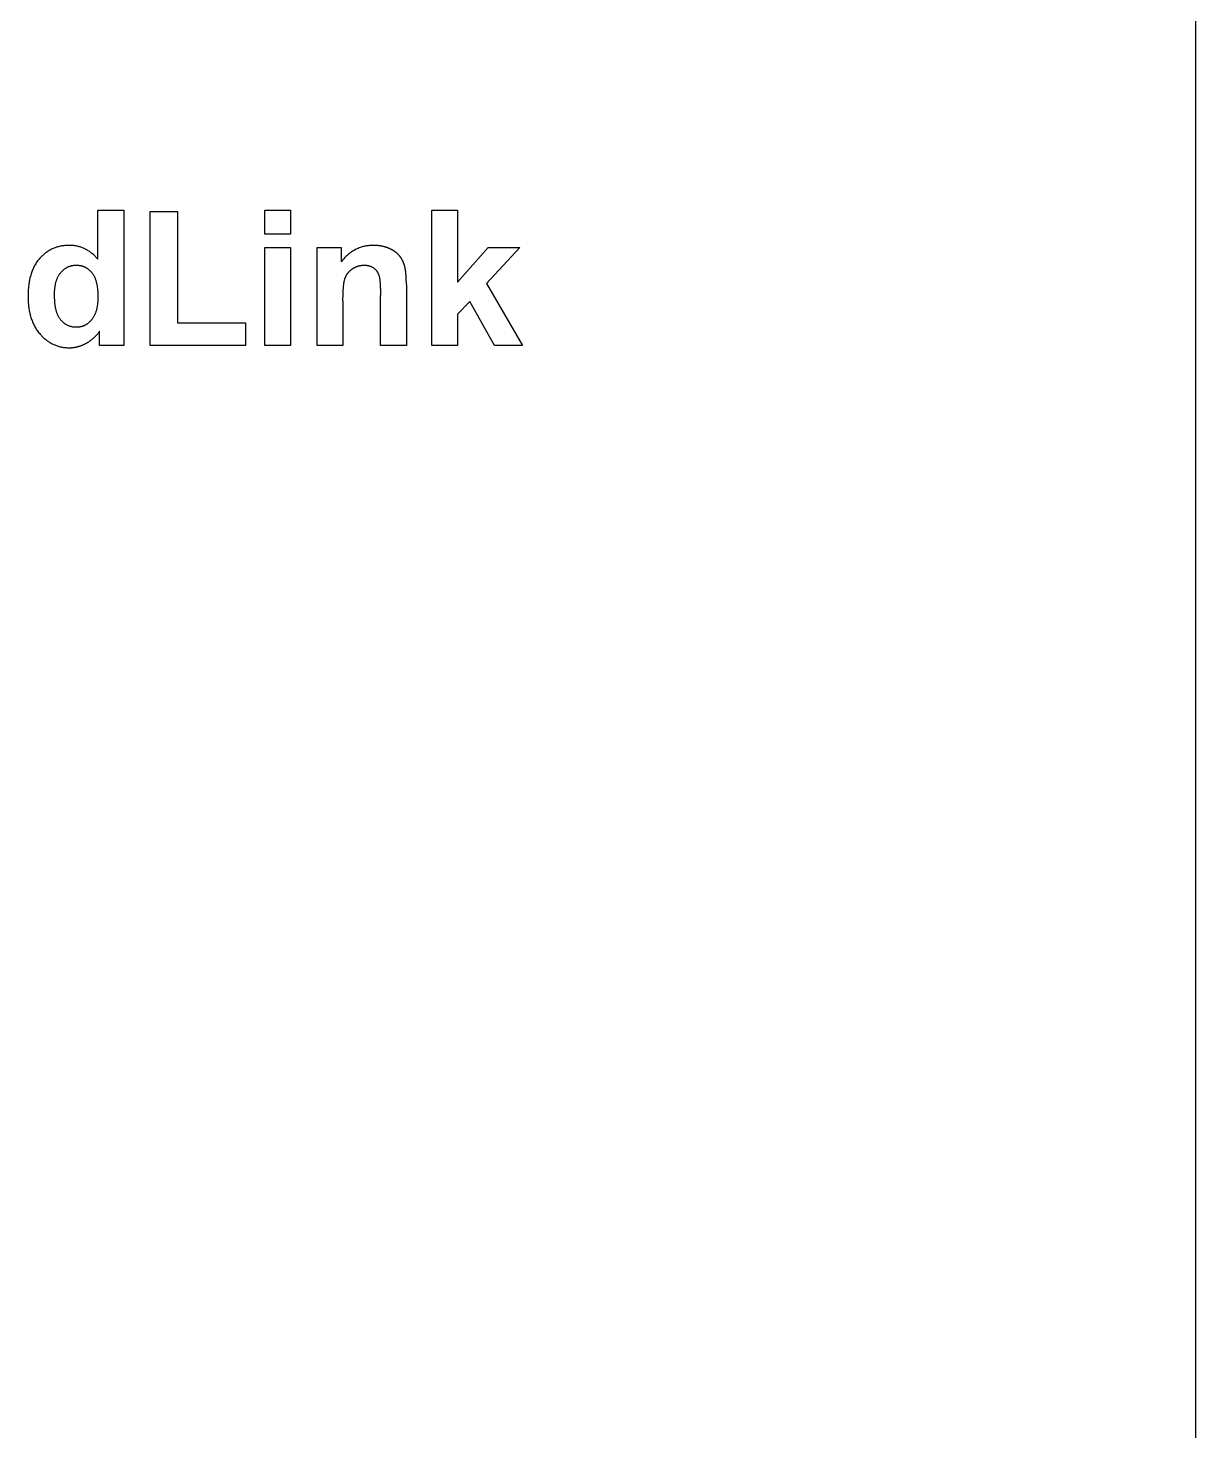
# Model space of a CAD drawing. Header units: metres. Extents: x -15 to 393, y -409 to 25.
# Drawn here: x 50.6 to 100, y -260.6 to -201.2 of the extents above; entities that cross this region are included whole.
import ezdxf

# ---------------------------------------------------------------- set-up
doc = ezdxf.new("R2010")
doc.units = ezdxf.units.M
doc.layers.add('OUTLINE', color=7, linetype='Continuous')

msp = doc.modelspace()

# ---------------------------------------------------------------- linework, layer by layer
at = {"layer": 'OUTLINE'}
for p, q in [((100, -315), (100, -151)), ((53.5098, -208.916), (54.6074, -208.916)), ((53.5098, -210.9785), (53.5098, -208.916)), ((54.6074, -208.916), (54.6074, -214.6426)), ((55.7285, -208.9629), (56.8848, -208.9629)), ((55.7285, -214.6426), (55.7285, -208.9629)), ((56.8848, -208.9629), (56.8848, -213.6777)), ((60.5762, -208.916), (61.6738, -208.916)), ((60.5762, -209.9316), (60.5762, -208.916)), ((61.6738, -208.916), (61.6738, -209.9316)), ((67.6465, -208.916), (68.7441, -208.916)), ((67.6465, -214.6426), (67.6465, -208.916)), ((68.7441, -208.916), (68.7441, -211.9551)), ((61.6738, -209.9316), (60.5762, -209.9316)), ((60.5762, -210.4941), (61.6738, -210.4941)), ((60.5762, -214.6426), (60.5762, -210.4941)), ((61.6738, -210.4941), (61.6738, -214.6426)), ((62.791, -210.4941), (63.8105, -210.4941)), ((62.791, -214.6426), (62.791, -210.4941)), ((63.8105, -210.4941), (63.8105, -211.1035)), ((68.7441, -211.9551), (70.0293, -210.4941)), ((71.3809, -210.4941), (69.9629, -212.0098)), ((70.0293, -210.4941), (71.3809, -210.4941)), ((69.9629, -212.0098), (71.4824, -214.6426)), ((65.4746, -214.6426), (65.4746, -212.5254)), ((66.5723, -212.0645), (66.5723, -214.6426)), ((63.8887, -212.7637), (63.8887, -214.6426)), ((69.2559, -212.7793), (68.7441, -213.3145)), ((70.2988, -214.6426), (69.2559, -212.7793)), ((56.8848, -213.6777), (59.7598, -213.6777)), ((59.7598, -213.6777), (59.7598, -214.6426)), ((68.7441, -213.3145), (68.7441, -214.6426)), ((53.5879, -214.6426), (53.5879, -214.0332)), ((54.6074, -214.6426), (53.5879, -214.6426)), ((59.7598, -214.6426), (55.7285, -214.6426)), ((61.6738, -214.6426), (60.5762, -214.6426)), ((63.8887, -214.6426), (62.791, -214.6426)), ((66.5723, -214.6426), (65.4746, -214.6426)), ((68.7441, -214.6426), (67.6465, -214.6426)), ((71.4824, -214.6426), (70.2988, -214.6426))]:
    msp.add_line(p, q, dxfattribs=at)
for points in [[(52.3066, -210.4004), (52.2674, -210.4008), (52.2282, -210.4019), (52.189, -210.4038), (52.1499, -210.4065), (52.1108, -210.41), (52.0718, -210.4143), (52.0329, -210.4195), (51.9941, -210.4256), (51.9555, -210.4325), (51.9171, -210.4403), (51.8788, -210.449), (51.8408, -210.4586), (51.803, -210.4691), (51.7654, -210.4806), (51.7282, -210.493), (51.6913, -210.5063), (51.6548, -210.5206), (51.6186, -210.5357), (51.5828, -210.5518), (51.5474, -210.5688), (51.5125, -210.5867), (51.478, -210.6054), (51.4441, -210.6251), (51.4106, -210.6455), (51.3777, -210.6668), (51.3452, -210.689), (51.3134, -210.7119), (51.2821, -210.7355), (51.2514, -210.7599), (51.2212, -210.785), (51.1917, -210.8108), (51.1627, -210.8373), (51.1343, -210.8644), (51.1065, -210.8921), (51.0793, -210.9204), (51.0527, -210.9492)], [(53.5098, -210.9785), (53.4842, -210.95), (53.4582, -210.9218), (53.4317, -210.8942), (53.4047, -210.8671), (53.3772, -210.8404), (53.3491, -210.8143), (53.3205, -210.7888), (53.2915, -210.7639), (53.2618, -210.7396), (53.2317, -210.716), (53.2011, -210.693), (53.1699, -210.6707), (53.1382, -210.6492), (53.106, -210.6284), (53.0734, -210.6084), (53.0402, -210.5893), (53.0066, -210.5709), (52.9725, -210.5534), (52.938, -210.5368), (52.9031, -210.5212), (52.8677, -210.5064), (52.832, -210.4926), (52.7959, -210.4797), (52.7595, -210.4678), (52.7228, -210.4568), (52.6858, -210.4469), (52.6486, -210.4379), (52.6111, -210.4299), (52.5735, -210.4229), (52.5357, -210.4168), (52.4977, -210.4117), (52.4596, -210.4076), (52.4215, -210.4044), (52.3832, -210.4022), (52.3449, -210.4008), (52.3066, -210.4004)], [(65.1777, -210.4004), (65.1334, -210.4009), (65.089, -210.4025), (65.0448, -210.4051), (65.0006, -210.4088), (64.9565, -210.4137), (64.9125, -210.4197), (64.8687, -210.4268), (64.8252, -210.4351), (64.7818, -210.4447), (64.7388, -210.4554), (64.696, -210.4673), (64.6537, -210.4804), (64.6117, -210.4947), (64.5701, -210.5102), (64.529, -210.5269), (64.4884, -210.5448), (64.4484, -210.5638), (64.4088, -210.584), (64.3699, -210.6052), (64.3316, -210.6276), (64.2939, -210.651), (64.2568, -210.6754), (64.2205, -210.7008), (64.1848, -210.7271), (64.1498, -210.7543), (64.1154, -210.7824), (64.0818, -210.8114), (64.0489, -210.8411), (64.0167, -210.8716), (63.9852, -210.9029), (63.9544, -210.9348), (63.9243, -210.9674), (63.8948, -211.0005), (63.8661, -211.0343), (63.838, -211.0687), (63.8105, -211.1035)], [(65.8418, -210.5312), (65.8244, -210.5238), (65.8069, -210.5166), (65.7893, -210.5096), (65.7716, -210.5028), (65.7538, -210.4963), (65.736, -210.4899), (65.7181, -210.4838), (65.7001, -210.478), (65.682, -210.4723), (65.6639, -210.4669), (65.6457, -210.4617), (65.6274, -210.4567), (65.6091, -210.4519), (65.5907, -210.4474), (65.5722, -210.4431), (65.5538, -210.439), (65.5352, -210.4351), (65.5166, -210.4314), (65.498, -210.428), (65.4794, -210.4247), (65.4607, -210.4217), (65.442, -210.4189), (65.4232, -210.4163), (65.4044, -210.4139), (65.3856, -210.4117), (65.3668, -210.4097), (65.3479, -210.4079), (65.3291, -210.4063), (65.3102, -210.4049), (65.2913, -210.4037), (65.2724, -210.4027), (65.2535, -210.4018), (65.2345, -210.4012), (65.2156, -210.4007), (65.1967, -210.4005), (65.1777, -210.4004)], [(66.2969, -210.8652), (66.2872, -210.8527), (66.2772, -210.8404), (66.267, -210.8282), (66.2566, -210.8163), (66.246, -210.8045), (66.2351, -210.7929), (66.2241, -210.7816), (66.2128, -210.7704), (66.2014, -210.7594), (66.1898, -210.7486), (66.178, -210.7381), (66.166, -210.7277), (66.1539, -210.7175), (66.1416, -210.7075), (66.1291, -210.6977), (66.1165, -210.688), (66.1038, -210.6786), (66.0909, -210.6693), (66.0779, -210.6603), (66.0648, -210.6514), (66.0516, -210.6426), (66.0382, -210.6341), (66.0248, -210.6257), (66.0112, -210.6175), (65.9975, -210.6095), (65.9838, -210.6016), (65.9699, -210.5939), (65.956, -210.5863), (65.942, -210.5789), (65.9279, -210.5717), (65.9137, -210.5646), (65.8994, -210.5576), (65.8851, -210.5508), (65.8707, -210.5442), (65.8563, -210.5376), (65.8418, -210.5312)], [(66.5117, -211.3262), (66.5084, -211.3123), (66.5049, -211.2985), (66.5013, -211.2848), (66.4975, -211.271), (66.4936, -211.2574), (66.4895, -211.2437), (66.4853, -211.2301), (66.4809, -211.2166), (66.4764, -211.2031), (66.4717, -211.1897), (66.4669, -211.1763), (66.4619, -211.1629), (66.4568, -211.1497), (66.4515, -211.1365), (66.446, -211.1233), (66.4404, -211.1102), (66.4347, -211.0972), (66.4288, -211.0843), (66.4227, -211.0714), (66.4165, -211.0586), (66.4101, -211.0459), (66.4036, -211.0332), (66.3969, -211.0206), (66.3901, -211.0081), (66.3831, -210.9957), (66.376, -210.9834), (66.3687, -210.9712), (66.3613, -210.959), (66.3538, -210.947), (66.3461, -210.935), (66.3382, -210.9231), (66.3302, -210.9114), (66.3221, -210.8997), (66.3138, -210.8881), (66.3054, -210.8766), (66.2969, -210.8652)], [(51.0527, -210.9492), (51.0213, -210.9851), (50.991, -211.0219), (50.9618, -211.0596), (50.9337, -211.0982), (50.9068, -211.1376), (50.8811, -211.1777), (50.8565, -211.2186), (50.833, -211.2601), (50.8107, -211.3023), (50.7895, -211.345), (50.7694, -211.3883), (50.7504, -211.432), (50.7325, -211.4762), (50.7156, -211.5208), (50.6997, -211.5658), (50.6848, -211.6111), (50.6709, -211.6568), (50.658, -211.7027), (50.6459, -211.7488), (50.6348, -211.7952), (50.6245, -211.8418), (50.615, -211.8885), (50.6064, -211.9354), (50.5985, -211.9825), (50.5914, -212.0296), (50.5851, -212.0769), (50.5794, -212.1243), (50.5744, -212.1717), (50.5701, -212.2192), (50.5664, -212.2668), (50.5633, -212.3144), (50.5609, -212.362), (50.559, -212.4097), (50.5577, -212.4573), (50.5569, -212.505), (50.5566, -212.5527)], [(51.9414, -211.5508), (51.955, -211.535), (51.9689, -211.5196), (51.9832, -211.5044), (51.9977, -211.4895), (52.0125, -211.4749), (52.0277, -211.4606), (52.0431, -211.4467), (52.0589, -211.4331), (52.075, -211.4198), (52.0914, -211.407), (52.108, -211.3946), (52.125, -211.3825), (52.1423, -211.3709), (52.1599, -211.3598), (52.1777, -211.3491), (52.1958, -211.3388), (52.2142, -211.329), (52.2329, -211.3198), (52.2517, -211.311), (52.2708, -211.3027), (52.2901, -211.295), (52.3096, -211.2877), (52.3293, -211.281), (52.3492, -211.2748), (52.3692, -211.2691), (52.3894, -211.264), (52.4097, -211.2593), (52.4301, -211.2552), (52.4506, -211.2516), (52.4712, -211.2486), (52.4918, -211.246), (52.5126, -211.2439), (52.5333, -211.2423), (52.5541, -211.2411), (52.5749, -211.2405), (52.5957, -211.2402)], [(52.5957, -211.2402), (52.6167, -211.2405), (52.6378, -211.2411), (52.6588, -211.2422), (52.6798, -211.2438), (52.7007, -211.2459), (52.7216, -211.2484), (52.7424, -211.2514), (52.7632, -211.255), (52.7838, -211.259), (52.8044, -211.2636), (52.8248, -211.2687), (52.8451, -211.2744), (52.8652, -211.2805), (52.8852, -211.2872), (52.9049, -211.2945), (52.9245, -211.3022), (52.9438, -211.3105), (52.9629, -211.3193), (52.9818, -211.3287), (53.0004, -211.3385), (53.0187, -211.3489), (53.0368, -211.3597), (53.0545, -211.371), (53.072, -211.3828), (53.0891, -211.395), (53.1059, -211.4077), (53.1224, -211.4207), (53.1386, -211.4342), (53.1544, -211.4481), (53.1699, -211.4623), (53.185, -211.4769), (53.1999, -211.4919), (53.2144, -211.5071), (53.2285, -211.5227), (53.2424, -211.5385), (53.2559, -211.5547)], [(63.9727, -211.8105), (63.9773, -211.7967), (63.9822, -211.7829), (63.9873, -211.7691), (63.9927, -211.7555), (63.9983, -211.742), (64.0041, -211.7285), (64.0102, -211.7152), (64.0165, -211.702), (64.0231, -211.6889), (64.0299, -211.6759), (64.0369, -211.6631), (64.0442, -211.6504), (64.0518, -211.6378), (64.0595, -211.6254), (64.0675, -211.6131), (64.0758, -211.601), (64.0842, -211.5891), (64.0929, -211.5773), (64.1018, -211.5657), (64.111, -211.5542), (64.1203, -211.5429), (64.1299, -211.5319), (64.1397, -211.5209), (64.1496, -211.5102), (64.1598, -211.4997), (64.1702, -211.4893), (64.1807, -211.4792), (64.1914, -211.4692), (64.2024, -211.4594), (64.2134, -211.4499), (64.2247, -211.4405), (64.2361, -211.4313), (64.2477, -211.4223), (64.2594, -211.4135), (64.2712, -211.4049), (64.2832, -211.3965)], [(64.2832, -211.3965), (64.2957, -211.388), (64.3083, -211.3797), (64.3211, -211.3717), (64.334, -211.3638), (64.347, -211.3562), (64.3602, -211.3488), (64.3735, -211.3416), (64.3869, -211.3347), (64.4004, -211.328), (64.4141, -211.3215), (64.4278, -211.3153), (64.4417, -211.3093), (64.4556, -211.3035), (64.4697, -211.298), (64.4839, -211.2928), (64.4981, -211.2878), (64.5124, -211.2831), (64.5268, -211.2786), (64.5413, -211.2743), (64.5559, -211.2703), (64.5705, -211.2666), (64.5852, -211.2631), (64.6, -211.2599), (64.6148, -211.2569), (64.6296, -211.2542), (64.6445, -211.2517), (64.6595, -211.2495), (64.6744, -211.2475), (64.6894, -211.2458), (64.7045, -211.2443), (64.7195, -211.243), (64.7346, -211.242), (64.7496, -211.2412), (64.7647, -211.2407), (64.7798, -211.2403), (64.7949, -211.2402)], [(64.7949, -211.2402), (64.8061, -211.2403), (64.8173, -211.2405), (64.8285, -211.2409), (64.8396, -211.2414), (64.8508, -211.242), (64.8619, -211.2428), (64.8731, -211.2438), (64.8842, -211.2449), (64.8953, -211.2462), (64.9064, -211.2476), (64.9175, -211.2493), (64.9285, -211.251), (64.9395, -211.253), (64.9505, -211.2551), (64.9614, -211.2574), (64.9723, -211.2599), (64.9832, -211.2626), (64.994, -211.2655), (65.0048, -211.2685), (65.0155, -211.2718), (65.0261, -211.2752), (65.0367, -211.2788), (65.0472, -211.2826), (65.0576, -211.2866), (65.068, -211.2908), (65.0783, -211.2952), (65.0885, -211.2998), (65.0986, -211.3046), (65.1086, -211.3096), (65.1185, -211.3147), (65.1283, -211.3201), (65.1381, -211.3256), (65.1477, -211.3313), (65.1571, -211.3372), (65.1665, -211.3433), (65.1758, -211.3496)], [(65.1758, -211.3496), (65.1846, -211.3558), (65.1933, -211.3622), (65.2019, -211.3688), (65.2104, -211.3754), (65.2188, -211.3823), (65.227, -211.3893), (65.2351, -211.3965), (65.243, -211.4038), (65.2509, -211.4112), (65.2585, -211.4188), (65.2661, -211.4266), (65.2735, -211.4344), (65.2807, -211.4425), (65.2878, -211.4506), (65.2947, -211.4589), (65.3015, -211.4673), (65.3081, -211.4758), (65.3146, -211.4845), (65.3209, -211.4932), (65.3271, -211.5021), (65.3331, -211.5111), (65.3389, -211.5202), (65.3446, -211.5294), (65.3501, -211.5387), (65.3555, -211.5481), (65.3607, -211.5575), (65.3657, -211.5671), (65.3706, -211.5767), (65.3753, -211.5864), (65.3799, -211.5962), (65.3844, -211.6061), (65.3886, -211.616), (65.3928, -211.626), (65.3968, -211.636), (65.4006, -211.6461), (65.4043, -211.6562)], [(66.5723, -212.0645), (66.5722, -212.0438), (66.5722, -212.0232), (66.572, -212.0026), (66.5718, -211.982), (66.5715, -211.9614), (66.5712, -211.9408), (66.5708, -211.9201), (66.5703, -211.8995), (66.5698, -211.8789), (66.5692, -211.8583), (66.5685, -211.8377), (66.5677, -211.8171), (66.5668, -211.7965), (66.5659, -211.7759), (66.5648, -211.7553), (66.5637, -211.7347), (66.5625, -211.7142), (66.5611, -211.6936), (66.5597, -211.673), (66.5582, -211.6525), (66.5565, -211.6319), (66.5547, -211.6114), (66.5528, -211.5908), (66.5507, -211.5703), (66.5485, -211.5498), (66.5461, -211.5293), (66.5436, -211.5089), (66.5409, -211.4884), (66.5381, -211.468), (66.535, -211.4476), (66.5317, -211.4273), (66.5282, -211.407), (66.5245, -211.3867), (66.5205, -211.3665), (66.5163, -211.3463), (66.5117, -211.3262)], [(51.6777, -212.4785), (51.6779, -212.4512), (51.6783, -212.4238), (51.6789, -212.3965), (51.6799, -212.3692), (51.6812, -212.3419), (51.6827, -212.3146), (51.6846, -212.2873), (51.6868, -212.26), (51.6894, -212.2328), (51.6923, -212.2056), (51.6955, -212.1785), (51.6992, -212.1514), (51.7032, -212.1243), (51.7077, -212.0973), (51.7126, -212.0704), (51.7179, -212.0436), (51.7236, -212.0169), (51.7299, -211.9903), (51.7366, -211.9638), (51.7438, -211.9374), (51.7516, -211.9112), (51.7599, -211.8851), (51.7687, -211.8592), (51.7781, -211.8336), (51.7882, -211.8081), (51.7988, -211.7829), (51.81, -211.758), (51.8219, -211.7334), (51.8345, -211.7091), (51.8477, -211.6852), (51.8616, -211.6616), (51.8762, -211.6385), (51.8914, -211.6158), (51.9074, -211.5936), (51.9241, -211.5719), (51.9414, -211.5508)], [(53.2559, -211.5547), (53.2744, -211.5783), (53.292, -211.6026), (53.3087, -211.6275), (53.3245, -211.6531), (53.3394, -211.6792), (53.3534, -211.7057), (53.3666, -211.7326), (53.3791, -211.76), (53.3907, -211.7876), (53.4017, -211.8156), (53.4119, -211.8438), (53.4215, -211.8723), (53.4304, -211.9009), (53.4388, -211.9298), (53.4466, -211.9588), (53.4538, -211.9879), (53.4605, -212.0172), (53.4667, -212.0465), (53.4724, -212.076), (53.4777, -212.1056), (53.4825, -212.1352), (53.4869, -212.1649), (53.4909, -212.1946), (53.4946, -212.2244), (53.4978, -212.2543), (53.5008, -212.2842), (53.5034, -212.3141), (53.5056, -212.344), (53.5076, -212.374), (53.5093, -212.4039), (53.5107, -212.4339), (53.5118, -212.4639), (53.5126, -212.4939), (53.5132, -212.5239), (53.5136, -212.554), (53.5137, -212.584)], [(63.8887, -212.7637), (63.8887, -212.737), (63.8888, -212.7104), (63.889, -212.6837), (63.8892, -212.657), (63.8895, -212.6304), (63.8899, -212.6037), (63.8903, -212.5771), (63.8909, -212.5504), (63.8915, -212.5238), (63.8922, -212.4971), (63.893, -212.4705), (63.8939, -212.4438), (63.8949, -212.4172), (63.896, -212.3905), (63.8973, -212.3639), (63.8986, -212.3373), (63.9001, -212.3107), (63.9017, -212.284), (63.9034, -212.2574), (63.9053, -212.2309), (63.9074, -212.2043), (63.9097, -212.1777), (63.9121, -212.1512), (63.9147, -212.1246), (63.9176, -212.0981), (63.9207, -212.0716), (63.9241, -212.0452), (63.9277, -212.0188), (63.9317, -211.9924), (63.936, -211.9661), (63.9408, -211.9399), (63.9459, -211.9137), (63.9516, -211.8877), (63.9579, -211.8618), (63.9649, -211.836), (63.9727, -211.8105)], [(65.4043, -211.6562), (65.4118, -211.6794), (65.4183, -211.7028), (65.4239, -211.7264), (65.4288, -211.7502), (65.4333, -211.7741), (65.4372, -211.7981), (65.4408, -211.8221), (65.4441, -211.8462), (65.4471, -211.8703), (65.4498, -211.8944), (65.4523, -211.9186), (65.4545, -211.9428), (65.4566, -211.967), (65.4585, -211.9912), (65.4603, -212.0154), (65.4619, -212.0397), (65.4634, -212.0639), (65.4647, -212.0882), (65.466, -212.1125), (65.4671, -212.1367), (65.4681, -212.161), (65.4691, -212.1853), (65.4699, -212.2096), (65.4707, -212.2339), (65.4714, -212.2581), (65.472, -212.2824), (65.4725, -212.3067), (65.473, -212.331), (65.4734, -212.3553), (65.4737, -212.3796), (65.474, -212.4039), (65.4742, -212.4282), (65.4744, -212.4525), (65.4745, -212.4768), (65.4746, -212.5011), (65.4746, -212.5254)], [(50.5566, -212.5527), (50.5569, -212.6006), (50.5578, -212.6485), (50.5592, -212.6964), (50.5612, -212.7443), (50.5639, -212.7921), (50.5672, -212.8399), (50.5711, -212.8876), (50.5758, -212.9353), (50.5811, -212.9829), (50.5872, -213.0304), (50.594, -213.0779), (50.6016, -213.1252), (50.61, -213.1723), (50.6192, -213.2193), (50.6292, -213.2662), (50.6401, -213.3128), (50.6519, -213.3592), (50.6646, -213.4054), (50.6782, -213.4514), (50.6928, -213.497), (50.7083, -213.5423), (50.7248, -213.5873), (50.7424, -213.6319), (50.7609, -213.676), (50.7805, -213.7197), (50.8012, -213.7629), (50.8229, -213.8056), (50.8457, -213.8478), (50.8696, -213.8893), (50.8945, -213.9302), (50.9205, -213.9704), (50.9476, -214.0099), (50.9757, -214.0487), (51.0049, -214.0867), (51.0352, -214.1238), (51.0664, -214.1602)], [(51.8613, -213.4395), (51.8473, -213.4158), (51.8342, -213.3917), (51.8219, -213.3671), (51.8104, -213.3421), (51.7996, -213.3168), (51.7895, -213.2913), (51.7801, -213.2655), (51.7713, -213.2394), (51.763, -213.2132), (51.7553, -213.1868), (51.7482, -213.1603), (51.7415, -213.1336), (51.7352, -213.1068), (51.7295, -213.08), (51.7241, -213.053), (51.7191, -213.026), (51.7144, -212.9989), (51.7101, -212.9718), (51.7062, -212.9446), (51.7026, -212.9173), (51.6992, -212.89), (51.6962, -212.8627), (51.6934, -212.8354), (51.6909, -212.808), (51.6887, -212.7806), (51.6866, -212.7532), (51.6849, -212.7258), (51.6833, -212.6983), (51.6819, -212.6709), (51.6808, -212.6434), (51.6798, -212.6159), (51.6791, -212.5885), (51.6785, -212.561), (51.6781, -212.5335), (51.6778, -212.506), (51.6777, -212.4785)], [(53.5137, -212.584), (53.5135, -212.6123), (53.5131, -212.6406), (53.5125, -212.6688), (53.5115, -212.6971), (53.5102, -212.7254), (53.5087, -212.7536), (53.5068, -212.7819), (53.5046, -212.8101), (53.502, -212.8382), (53.4991, -212.8664), (53.4959, -212.8945), (53.4922, -212.9225), (53.4882, -212.9505), (53.4837, -212.9785), (53.4788, -213.0063), (53.4735, -213.0341), (53.4677, -213.0618), (53.4615, -213.0894), (53.4547, -213.1169), (53.4475, -213.1442), (53.4397, -213.1714), (53.4314, -213.1985), (53.4225, -213.2253), (53.413, -213.252), (53.403, -213.2784), (53.3923, -213.3046), (53.381, -213.3306), (53.369, -213.3562), (53.3563, -213.3815), (53.343, -213.4065), (53.329, -213.431), (53.3142, -213.4552), (53.2988, -213.4789), (53.2826, -213.5021), (53.2657, -213.5248), (53.248, -213.5469)], [(52.6035, -213.8691), (52.5785, -213.8688), (52.5535, -213.8679), (52.5286, -213.8664), (52.5037, -213.8642), (52.4788, -213.8613), (52.4541, -213.8578), (52.4295, -213.8535), (52.4049, -213.8485), (52.3806, -213.8428), (52.3565, -213.8364), (52.3325, -213.8292), (52.3088, -213.8212), (52.2854, -213.8125), (52.2622, -213.8031), (52.2394, -213.7929), (52.2169, -213.7819), (52.1948, -213.7703), (52.1731, -213.7579), (52.1518, -213.7448), (52.1309, -213.731), (52.1105, -213.7166), (52.0905, -213.7015), (52.071, -213.6859), (52.052, -213.6697), (52.0335, -213.6529), (52.0155, -213.6356), (51.9979, -213.6178), (51.9808, -213.5995), (51.9643, -213.5808), (51.9482, -213.5616), (51.9326, -213.5421), (51.9174, -213.5222), (51.9027, -213.502), (51.8885, -213.4814), (51.8747, -213.4606), (51.8613, -213.4395)], [(53.248, -213.5469), (53.2347, -213.5628), (53.2211, -213.5784), (53.2072, -213.5938), (53.193, -213.6089), (53.1785, -213.6237), (53.1638, -213.6383), (53.1487, -213.6525), (53.1333, -213.6664), (53.1176, -213.68), (53.1016, -213.6932), (53.0853, -213.706), (53.0688, -213.7184), (53.0519, -213.7305), (53.0347, -213.7421), (53.0172, -213.7532), (52.9995, -213.764), (52.9815, -213.7742), (52.9632, -213.784), (52.9446, -213.7932), (52.9258, -213.802), (52.9068, -213.8102), (52.8876, -213.8179), (52.8681, -213.8251), (52.8485, -213.8318), (52.8286, -213.8379), (52.8087, -213.8434), (52.7885, -213.8484), (52.7683, -213.8528), (52.7479, -213.8567), (52.7275, -213.8601), (52.7069, -213.8629), (52.6863, -213.8652), (52.6657, -213.8669), (52.645, -213.8682), (52.6242, -213.8689), (52.6035, -213.8691)], [(51.0664, -214.1602), (51.0924, -214.189), (51.1189, -214.2174), (51.1459, -214.2453), (51.1735, -214.2726), (51.2016, -214.2994), (51.2302, -214.3257), (51.2593, -214.3513), (51.289, -214.3763), (51.3193, -214.4007), (51.35, -214.4243), (51.3813, -214.4473), (51.4132, -214.4696), (51.4455, -214.491), (51.4783, -214.5117), (51.5117, -214.5316), (51.5455, -214.5507), (51.5798, -214.5689), (51.6146, -214.5862), (51.6498, -214.6026), (51.6854, -214.6181), (51.7214, -214.6326), (51.7577, -214.6462), (51.7944, -214.6589), (51.8315, -214.6706), (51.8688, -214.6813), (51.9063, -214.6911), (51.9442, -214.6998), (51.9822, -214.7076), (52.0204, -214.7145), (52.0588, -214.7204), (52.0973, -214.7253), (52.1359, -214.7293), (52.1746, -214.7324), (52.2134, -214.7346), (52.2522, -214.7359), (52.291, -214.7363)], [(52.9883, -214.5625), (53.0083, -214.5523), (53.0281, -214.5417), (53.0477, -214.5309), (53.0672, -214.5198), (53.0865, -214.5083), (53.1056, -214.4966), (53.1246, -214.4846), (53.1434, -214.4723), (53.162, -214.4597), (53.1804, -214.4469), (53.1986, -214.4338), (53.2166, -214.4204), (53.2344, -214.4068), (53.252, -214.3929), (53.2694, -214.3787), (53.2867, -214.3643), (53.3037, -214.3497), (53.3205, -214.3348), (53.3371, -214.3198), (53.3535, -214.3044), (53.3697, -214.2889), (53.3857, -214.2731), (53.4014, -214.2572), (53.417, -214.241), (53.4324, -214.2247), (53.4475, -214.2081), (53.4625, -214.1914), (53.4772, -214.1745), (53.4918, -214.1574), (53.5061, -214.1401), (53.5202, -214.1227), (53.5342, -214.1051), (53.5479, -214.0873), (53.5614, -214.0694), (53.5748, -214.0514), (53.5879, -214.0332)], [(52.291, -214.7363), (52.3112, -214.7362), (52.3313, -214.7358), (52.3514, -214.735), (52.3716, -214.734), (52.3917, -214.7328), (52.4117, -214.7312), (52.4318, -214.7293), (52.4518, -214.7272), (52.4718, -214.7248), (52.4918, -214.7221), (52.5117, -214.7191), (52.5316, -214.7159), (52.5515, -214.7123), (52.5712, -214.7085), (52.591, -214.7045), (52.6106, -214.7001), (52.6303, -214.6955), (52.6498, -214.6907), (52.6693, -214.6856), (52.6887, -214.6802), (52.7081, -214.6746), (52.7273, -214.6687), (52.7465, -214.6626), (52.7656, -214.6562), (52.7847, -214.6496), (52.8036, -214.6428), (52.8225, -214.6357), (52.8413, -214.6285), (52.86, -214.6209), (52.8786, -214.6132), (52.8971, -214.6053), (52.9155, -214.5971), (52.9339, -214.5888), (52.9521, -214.5802), (52.9702, -214.5715), (52.9883, -214.5625)]]:
    msp.add_lwpolyline(points, dxfattribs=at)

doc.saveas('drawing.dxf')
